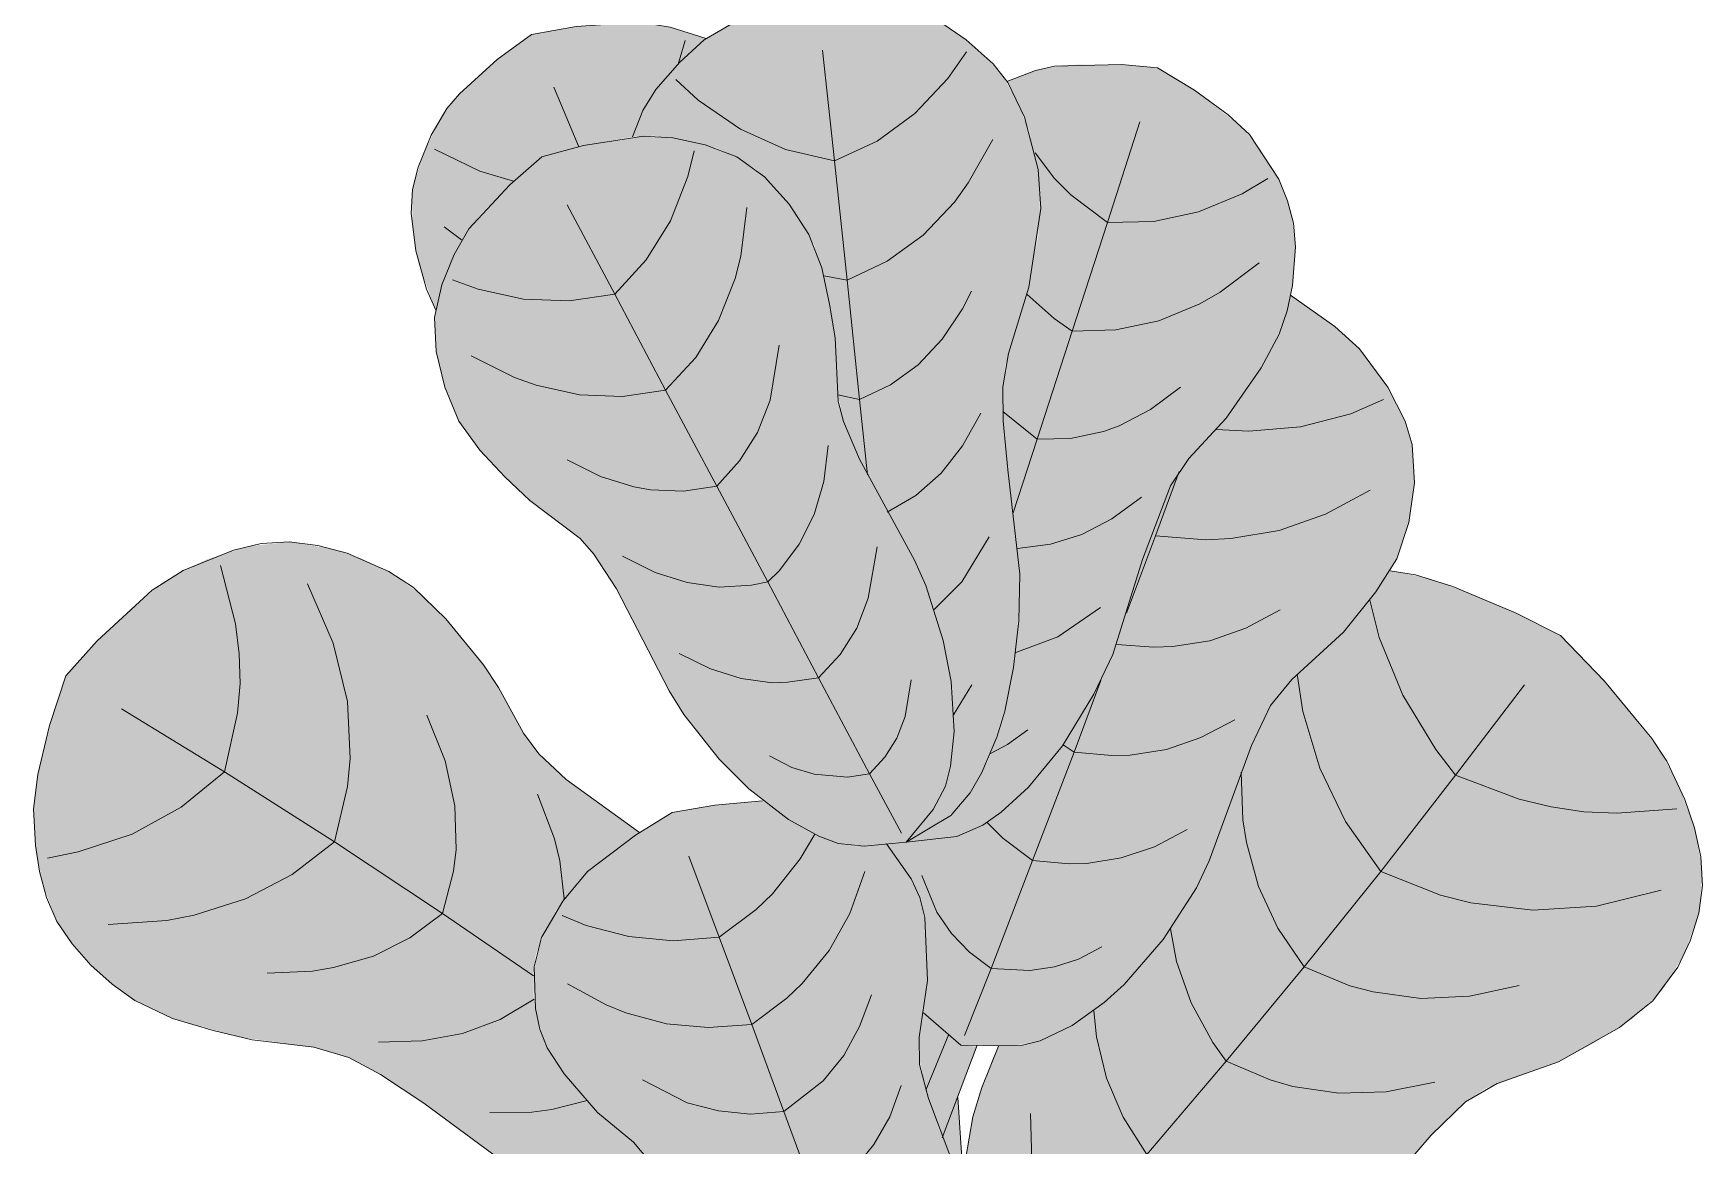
# Model space of a CAD drawing. Header units: centimetres. Extents: x 0 to 879, y -664 to 265.
# Drawn here: x 202.87 to 243.9, y 149.34 to 176.67 of the extents above; entities that cross this region are included whole.
import ezdxf

# ---------------------------------------------------------------- set-up
doc = ezdxf.new("R2010")
doc.units = ezdxf.units.CM
for name, color, linetype, lineweight, true_color in [('VEG-HOJAS', 117, 'Continuous', 18, 0x2e5e38), ('VEG-NERVIOS', 115, 'Continuous', 9, 0x528c5c), ('VEG-TRONCO', 25, 'Continuous', 18, 0x684830)]:
    doc.layers.add(name, color=color, linetype=linetype, lineweight=lineweight, true_color=true_color)
doc.layers.add('VEG-RELLENO', color=253, linetype='Continuous', true_color=0x96c896)

# ---------------------------------------------------------------- blocks, each defined once
blk = doc.blocks.new('VEG_Ficus_lyrata_ALZADO')
at = {"layer": 'VEG-RELLENO', "true_color": 0x699f70}
h = blk.add_hatch(color=103, dxfattribs=at)
h.dxf.hatch_style = 1
h.paths.add_polyline_path([(-2.2, 177.72), (-1.13, 177.58), (0.35, 177.19), (1.02, 176.84), (1.71, 176.34), (2.33, 175.71), (2.78, 174.92), (3.11, 173.98), (3.29, 173.01), (3.28, 172.04), (3.14, 171.06), (2.96, 170.15), (2.45, 168.54), (2.38, 167.99), (2.42, 166.87), (2.77, 163.77), (2.8, 163.02), (2.7, 161.47), (2.51, 160.35), (2.12, 159.07), (1.73, 158.25), (1.43, 157.8), (0.93, 157.33), (0, 156.8), (0.67, 157.6), (0.97, 158.18), (1.09, 158.67), (1.18, 159.52), (1.11, 160.75), (0.91, 161.76), (0.49, 163.11), (0.21, 163.73), (-1.14, 166.21), (-1.54, 167.14), (-1.69, 167.89), (-1.78, 169.46), (-2, 170.61), (-2.26, 171.47), (-2.53, 171.98), (-3.07, 172.72), (-3.7, 173.34), (-4.16, 173.64), (-4.67, 173.86), (-5.47, 174.06), (-6.21, 174.16), (-6.72, 174.13), (-6.47, 174.78), (-6.15, 175.3), (-5.56, 175.97), (-4.96, 176.52), (-4.3, 176.9), (-3.28, 177.35)])
at = {"layer": 'VEG-RELLENO', "true_color": 0x659d6d}
h = blk.add_hatch(color=103, dxfattribs=at)
h.dxf.hatch_style = 1
h.paths.add_polyline_path([(-9.21, 176.65), (-8.11, 176.84), (-6.55, 176.95), (-5.8, 176.83), (-4.91, 176.55), (-5.56, 175.97), (-6.15, 175.3), (-6.47, 174.78), (-6.72, 174.13), (-7.93, 173.92), (-8.95, 173.64), (-9.74, 172.95), (-10.46, 172.22), (-10.88, 171.67), (-11.32, 170.76), (-11.56, 169.87), (-11.98, 171.01), (-12.14, 171.96), (-12.13, 172.84), (-11.89, 173.66), (-11.42, 174.63), (-10.98, 175.19), (-9.92, 176.14)])
at = {"layer": 'VEG-RELLENO', "true_color": 0x699f70}
h = blk.add_hatch(color=103, dxfattribs=at)
h.dxf.hatch_style = 1
h.paths.add_polyline_path([(6.18, 175.83), (7.09, 175.28), (8.27, 174.36), (8.73, 173.79), (9.16, 173.09), (9.47, 172.29), (9.57, 171.43), (9.5, 170.48), (9.28, 169.57), (8.9, 168.73), (8.38, 167.94), (7.87, 167.22), (6.78, 166.02), (6.5, 165.56), (6.1, 164.58), (5.21, 161.75), (4.95, 161.09), (4.25, 159.79), (3.64, 158.89), (2.79, 157.93), (2.12, 157.37), (1.68, 157.1), (1.04, 156.9), (0, 156.8), (1.1, 157.46), (1.43, 157.8), (1.73, 158.25), (2, 158.78), (2.34, 159.69), (2.51, 160.35), (2.7, 161.47), (2.79, 162.64), (2.8, 163.39), (2.5, 165.95), (2.39, 167.15), (2.38, 167.99), (2.52, 168.81), (3.02, 170.44), (3.25, 171.71), (3.31, 172.69), (3.25, 173.33), (3.02, 174.3), (2.78, 174.92), (2.48, 175.49), (3.18, 175.76), (3.88, 175.9), (5.3, 175.91)])
h = blk.add_hatch(color=103, dxfattribs=at)
h.dxf.hatch_style = 1
h.paths.add_polyline_path([(-8.95, 173.64), (-7.93, 173.92), (-6.45, 174.15), (-5.73, 174.11), (-4.94, 173.94), (-4.16, 173.64), (-3.48, 173.15), (-2.87, 172.48), (-2.39, 171.73), (-2.07, 170.91), (-1.88, 170.02), (-1.74, 169.19), (-1.67, 167.64), (-1.54, 167.14), (-1.14, 166.21), (0.21, 163.73), (0.49, 163.11), (0.91, 161.76), (1.11, 160.75), (1.18, 159.52), (1.09, 158.67), (0.97, 158.18), (0.67, 157.6), (0, 156.8), (-1.03, 156.7), (-1.67, 156.77), (-2.14, 156.95), (-2.89, 157.36), (-3.86, 158.11), (-4.59, 158.84), (-5.46, 159.94), (-5.82, 160.52), (-7.12, 163.03), (-7.67, 163.88), (-8.01, 164.26), (-9.25, 165.2), (-9.86, 165.78), (-10.48, 166.43), (-10.99, 167.15), (-11.34, 167.98), (-11.55, 168.86), (-11.59, 169.69), (-11.41, 170.5), (-11.11, 171.24), (-10.75, 171.87), (-9.74, 172.95)])
at = {"layer": 'VEG-RELLENO', "true_color": 0x6ca173}
h = blk.add_hatch(color=113, dxfattribs=at)
h.dxf.hatch_style = 1
h.paths.add_polyline_path([(9.45, 170.24), (10.54, 169.47), (11.15, 168.92), (11.84, 167.98), (12.27, 167.15), (12.44, 166.57), (12.5, 165.63), (12.36, 164.66), (12.06, 163.76), (11.55, 162.95), (10.75, 161.96), (9.48, 160.8), (8.96, 160.16), (8.49, 159.18), (7.45, 156.34), (7.14, 155.68), (6.32, 154.41), (5.61, 153.55), (4.61, 152.65), (3.81, 152.15), (3.3, 151.92), (2.56, 151.78), (1.35, 151.81), (0.43, 152.61), (0.51, 153.16), (0.53, 153.9), (0.5, 154.69), (0.41, 155.2), (0.13, 155.9), (-0.48, 156.76), (1.04, 156.9), (1.68, 157.1), (2.12, 157.37), (2.79, 157.93), (3.64, 158.89), (4.25, 159.79), (4.95, 161.09), (5.21, 161.75), (6.1, 164.58), (6.5, 165.56), (6.78, 166.02), (7.87, 167.22), (8.56, 168.19), (9.17, 169.28)])
at = {"layer": 'VEG-RELLENO', "true_color": 0x518d59}
h = blk.add_hatch(color=115, dxfattribs=at)
h.dxf.hatch_style = 1
h.paths.add_polyline_path([(-20.65, 160.89), (-19.73, 161.9), (-18.29, 163.17), (-17.77, 163.48), (-17.18, 163.75), (-16.19, 164.07), (-15.16, 164.18), (-14.1, 164.01), (-13.39, 163.77), (-12.71, 163.45), (-11.83, 162.82), (-11.31, 162.29), (-10.39, 161.16), (-10.02, 160.6), (-9.4, 159.48), (-9.03, 158.97), (-8.35, 158.34), (-6.55, 157.04), (-7.83, 156.08), (-8.15, 155.74), (-8.59, 155.14), (-8.96, 154.46), (-9.11, 153.99), (-9.16, 153.49), (-9.15, 152.97), (-9, 152.21), (-8.7, 151.53), (-7.74, 150.34), (-6.7, 149.43), (-6.4, 149.1), (-6.07, 148.54), (-5.56, 147.25), (-6.3, 147.4), (-7.42, 147.74), (-9.31, 148.58), (-9.98, 149), (-11.85, 150.39), (-12.92, 151.09), (-13.7, 151.51), (-14.56, 151.76), (-16.38, 152.01), (-18.03, 152.47), (-18.96, 152.91), (-19.78, 153.53), (-20.5, 154.3), (-20.87, 154.85), (-21.22, 155.75), (-21.4, 156.72), (-21.45, 157.62), (-21.34, 158.46), (-20.94, 160.05)])
at = {"layer": 'VEG-RELLENO', "true_color": 0x4d8655}
h = blk.add_hatch(color=105, dxfattribs=at)
h.dxf.hatch_style = 1
h.paths.add_polyline_path([(16.09, 161.88), (17.17, 160.76), (18.52, 159.07), (19, 158.18), (19.38, 157.15), (19.58, 156.08), (19.49, 155.06), (19.13, 154.05), (18.59, 153.16), (17.84, 152.45), (16.93, 151.88), (16.04, 151.4), (14.25, 150.75), (13.75, 150.42), (12.91, 149.6), (10.58, 146.78), (9.66, 146.03), (8.23, 145.17), (7.52, 144.86), (6.81, 144.64), (5.74, 144.44), (5.06, 144.41), (4.14, 144.55), (2.51, 145.28), (1.7, 146.72), (1.57, 147.65), (1.43, 148.17), (1.46, 149), (1.57, 149.7), (1.74, 150.41), (2.14, 151.51), (2.27, 151.79), (2.8, 151.8), (3.3, 151.92), (4.34, 152.47), (5.36, 153.3), (6.08, 154.11), (6.75, 155.04), (7.3, 156), (8.6, 159.44), (8.96, 160.16), (9.29, 160.61), (10.75, 161.96), (11.55, 162.95), (11.9, 163.47), (12.84, 163.29), (13.73, 162.96), (15.17, 162.35)])
at = {"layer": 'VEG-RELLENO', "true_color": 0x6ca273}
h = blk.add_hatch(color=113, dxfattribs=at)
h.dxf.hatch_style = 1
h.paths.add_polyline_path([(-5.75, 157.53), (-4.7, 157.71), (-3.53, 157.82), (-2.64, 157.21), (-1.9, 156.85), (-1.24, 156.7), (-0.48, 156.76), (-0.01, 156.13), (0.34, 155.44), (0.5, 154.69), (0.53, 153.9), (0.51, 153.16), (0.31, 151.79), (0.33, 151.34), (0.79, 149.81), (1.5, 147.94), (1.67, 147.06), (1.74, 145.83), (1.62, 144.72), (1.4, 143.95), (1.21, 143.5), (0.84, 142.96), (-0.12, 142.18), (-1.15, 142.17), (-1.77, 142.29), (-2.19, 142.48), (-2.84, 142.89), (-3.65, 143.62), (-4.22, 144.31), (-4.86, 145.33), (-5.1, 145.86), (-5.9, 148.14), (-6.27, 148.92), (-6.54, 149.27), (-7.58, 150.16), (-8.07, 150.71), (-8.56, 151.32), (-8.92, 151.98), (-9.11, 152.71), (-9.16, 153.49), (-9.04, 154.22), (-8.72, 154.92), (-8.15, 155.74), (-7.66, 156.23), (-6.51, 157.06)])
at = {"layer": 'VEG-RELLENO', "true_color": 0x967052}
h = blk.add_hatch(color=23, dxfattribs=at)
h.dxf.hatch_style = 1
h.paths.add_polyline_path([(-1.97, 40), (-0.97, 60), (-0.79, 66.62), (-0.77, 69.98), (-0.94, 76.82), (-1.7, 90.14), (-0.06, 90.14), (0.17, 90.27), (0.26, 90.53), (0.17, 90.78), (-0.06, 90.92), (-1.75, 90.94), (-2.11, 98.02), (-2.2, 100.87), (-2.08, 100.93), (-0.86, 99.46), (-0.67, 99.42), (-0.44, 99.48), (-0.31, 99.63), (-0.27, 99.82), (-0.36, 100.07), (-1.49, 101.42), (-0.91, 102.27), (-0.66, 102.95), (-0.54, 104), (-0.66, 105.09), (-0.9, 105.94), (-1.26, 106.75), (-1.54, 107.24), (-2.2, 107.99), (-1.91, 115.41), (-0.59, 114.91), (-0.3, 115.01), (-0.16, 115.28), (-0.21, 115.51), (-0.38, 115.67), (-1.86, 116.24), (-1.12, 127.32), (-0.62, 126.89), (0.2, 126.37), (-0.44, 124.66), (-0.41, 124.43), (-0.22, 124.24), (0.05, 124.21), (0.3, 124.39), (0.93, 126.1), (1.3, 126.04), (0.8, 115.4), (0.67, 110.39), (-1, 109.44), (-1.12, 109.29), (-1.16, 109.1), (-1.13, 108.95), (-1.01, 108.8), (-0.87, 108.73), (-0.67, 108.73), (0.65, 109.46), (0.65, 105.01), (0.74, 101.61), (1.19, 93.97), (-0.41, 94.02), (-0.67, 93.86), (-0.74, 93.6), (-0.64, 93.35), (-0.43, 93.23), (1.25, 93.17), (1.95, 84.25), (0.3, 84.74), (0.02, 84.63), (-0.07, 84.5), (-0.1, 84.31), (-0.01, 84.09), (0.15, 83.97), (1.83, 83.46), (1.62, 81.83), (1.6, 80.64), (1.72, 79.87), (1.92, 79.11), (2.41, 77.9), (2.66, 73.49), (2.82, 66.61), (2.78, 59.9), (2.17, 40)])
h.paths.add_polyline_path([(-0.48, 140.21), (-0.46, 141.94), (0.1, 140.34)])
h.paths.add_polyline_path([(1.27, 150.53), (1.43, 148.18), (0.89, 149.54)])
h.paths.add_polyline_path([(1.61, 144.67), (1.71, 140.46), (0.92, 140.43), (0.19, 142.43), (0.84, 142.96), (1.1, 143.3), (1.4, 143.95)])
h.paths.add_polyline_path([(0.49, 150.71), (0.31, 151.56), (0.32, 152.01), (0.43, 152.61), (1.05, 152.08)])
at = {"layer": 'VEG-RELLENO', "true_color": 0x96bc76}
h = blk.add_hatch(color=63, dxfattribs=at)
h.dxf.hatch_style = 1
h.paths.add_polyline_path([(0.49, 150.71), (1.05, 152.08), (1.35, 151.81), (1.75, 151.78), (0.89, 149.54)])
at = {"layer": 'VEG-HOJAS'}
for points in [[(-6.72, 174.13), (-6.47, 174.78), (-6.15, 175.3), (-5.56, 175.97), (-4.96, 176.52), (-4.3, 176.9)], [(0.8, 176.98), (1.48, 176.52), (2.14, 175.93), (2.5, 175.47), (2.91, 174.62), (3.25, 173.33), (3.31, 172.37), (3.02, 170.44), (2.52, 168.81), (2.38, 167.99), (2.39, 167.15), (2.5, 165.95), (2.8, 163.39), (2.77, 162.25), (2.64, 161.09), (2.43, 160.02), (2.23, 159.38), (1.86, 158.51), (1.58, 158.01), (1.1, 157.46), (0, 156.8)], [(-11.56, 169.87), (-11.79, 170.39), (-12.05, 171.33), (-12.16, 172.26), (-12.13, 172.84), (-11.99, 173.39), (-11.67, 174.17), (-11.29, 174.83), (-10.98, 175.19), (-10.05, 176.03), (-9.21, 176.65), (-8.11, 176.84), (-6.55, 176.95), (-5.8, 176.83), (-4.91, 176.55)], [(2.48, 175.49), (3.18, 175.76), (3.65, 175.87), (5.3, 175.91), (6.18, 175.83), (7.09, 175.28), (7.92, 174.67), (8.44, 174.19), (9.16, 173.09), (9.38, 172.56), (9.52, 172.01), (9.57, 171.43), (9.5, 170.48), (9.37, 169.86), (9.17, 169.28), (8.73, 168.46), (7.87, 167.22), (6.95, 166.23), (6.5, 165.56), (5.81, 163.75), (5.08, 161.41), (4.62, 160.44), (3.85, 159.17), (3.01, 158.15), (2.34, 157.54), (1.89, 157.22), (1.25, 156.94), (0, 156.8)], [(9.45, 170.24), (10.54, 169.47), (11.15, 168.92), (11.84, 167.98), (12.27, 167.15), (12.44, 166.57), (12.5, 165.63), (12.36, 164.66), (12.06, 163.76), (11.55, 162.95), (10.75, 161.96), (9.48, 160.8), (8.96, 160.16), (8.49, 159.18), (7.45, 156.34), (7.14, 155.68), (6.32, 154.41), (5.36, 153.3), (4.87, 152.86), (4.08, 152.3), (3.3, 151.92), (2.8, 151.8), (1.35, 151.81), (0.43, 152.61)], [(-9.98, 149), (-11.85, 150.39), (-12.92, 151.09), (-13.7, 151.51), (-14.56, 151.76), (-16.07, 151.94), (-17.03, 152.17), (-18.03, 152.47), (-18.96, 152.91), (-19.51, 153.31), (-20.04, 153.78), (-20.5, 154.3), (-20.87, 154.85), (-21.13, 155.44), (-21.3, 156.08), (-21.4, 156.72), (-21.45, 157.62), (-21.34, 158.46), (-21.05, 159.67), (-20.65, 160.89), (-19.88, 161.75), (-18.53, 162.99), (-17.77, 163.48), (-16.53, 163.98), (-15.85, 164.14), (-15.16, 164.18), (-14.46, 164.09), (-13.74, 163.9), (-12.71, 163.45), (-12.11, 163.06), (-11.31, 162.29), (-10.39, 161.16), (-10.02, 160.6), (-9.4, 159.48), (-9.03, 158.97), (-8.35, 158.34), (-6.55, 157.04)], [(11.9, 163.47), (12.52, 163.37), (13.44, 163.08), (14.98, 162.44), (16.09, 161.88), (17.17, 160.76), (18.33, 159.35), (18.7, 158.79), (19.14, 157.85), (19.38, 157.15), (19.54, 156.44), (19.58, 155.74), (19.49, 155.06), (19.27, 154.38), (18.97, 153.73), (18.36, 152.9), (17.54, 152.25), (16.04, 151.4), (14.53, 150.87), (13.75, 150.42), (12.91, 149.6), (12.05, 148.6)], [(-0.48, 156.76), (0.13, 155.9), (0.34, 155.44), (0.46, 154.95), (0.53, 153.4), (0.32, 152.01), (0.33, 151.34), (0.55, 150.5), (1.41, 148.22)], [(-6.27, 148.92), (-6.7, 149.43), (-7.58, 150.16), (-8.4, 151.11), (-8.82, 151.75), (-9, 152.21), (-9.11, 152.71), (-9.14, 153.74), (-8.96, 154.46), (-8.44, 155.35), (-7.83, 156.08), (-6.65, 156.97), (-5.75, 157.53), (-4.7, 157.71), (-3.53, 157.82)], [(0.49, 150.71), (1.05, 152.08)], [(1.75, 151.81), (0.89, 149.54)], [(1.43, 148.17), (1.46, 149), (1.64, 150.05), (1.86, 150.77), (2.27, 151.79)]]:
    blk.add_lwpolyline(points, dxfattribs=at)
blk.add_lwpolyline([(-8.95, 173.64), (-7.93, 173.92), (-6.45, 174.15), (-5.73, 174.11), (-4.94, 173.94), (-4.16, 173.64), (-3.48, 173.15), (-2.87, 172.48), (-2.39, 171.73), (-2.07, 170.91), (-1.88, 170.02), (-1.74, 169.19), (-1.67, 167.64), (-1.54, 167.14), (-1.14, 166.21), (0.21, 163.73), (0.49, 163.11), (0.91, 161.76), (1.11, 160.75), (1.18, 159.52), (1.09, 158.67), (0.97, 158.18), (0.67, 157.6), (0, 156.8), (-1.03, 156.7), (-1.67, 156.77), (-2.14, 156.95), (-2.89, 157.36), (-3.86, 158.11), (-4.59, 158.84), (-5.46, 159.94), (-5.82, 160.52), (-7.12, 163.03), (-7.67, 163.88), (-8.01, 164.26), (-9.25, 165.2), (-9.86, 165.78), (-10.48, 166.43), (-10.99, 167.15), (-11.34, 167.98), (-11.55, 168.86), (-11.59, 169.69), (-11.41, 170.5), (-11.11, 171.24), (-10.75, 171.87), (-9.74, 172.95)], close=True, dxfattribs=at)
at = {"layer": 'VEG-NERVIOS'}
for points in [[(-5.59, 175.94), (-5.43, 176.5)], [(-1.76, 173.54), (-2.05, 176.26)], [(-1.76, 173.54), (-0.71, 174.03), (0.22, 174.71), (1.03, 175.57), (1.49, 176.22)], [(-8.04, 173.89), (-8.66, 175.35)], [(-1.76, 173.54), (-2.96, 173.82), (-4.07, 174.32), (-5.11, 175.03), (-5.66, 175.54)], [(4.95, 172.03), (5.75, 174.5)], [(-1.45, 170.61), (-0.46, 171.08), (0.42, 171.72), (1.19, 172.53), (1.53, 173), (2.13, 174.07)], [(-9.65, 173.04), (-10.48, 173.29), (-11.59, 173.83)], [(-7.16, 170.27), (-6.39, 171.11), (-5.79, 172.07), (-5.36, 173.16), (-5.21, 173.79)], [(4.95, 172.03), (4.05, 172.71), (3.65, 173.11), (3.17, 173.74)], [(-1.45, 170.61), (-1.76, 173.54)], [(4.95, 172.03), (6.09, 172.05), (7.19, 172.29), (8.26, 172.73), (8.89, 173.11)], [(-7.16, 170.27), (-8.33, 172.46)], [(-5.91, 167.91), (-5.17, 168.71), (-4.61, 169.62), (-4.2, 170.65), (-4.06, 171.2), (-3.91, 172.4)], [(-10.93, 171.6), (-11.35, 171.92)], [(4.08, 169.36), (4.95, 172.03)], [(-1.45, 170.61), (-2.02, 170.72)], [(4.08, 169.36), (5.16, 169.39), (6.21, 169.61), (7.22, 170.03), (7.72, 170.32), (8.68, 171.04)], [(-7.16, 170.27), (-8.28, 170.1), (-9.4, 170.14), (-10.52, 170.39), (-11.15, 170.62)], [(-1.14, 167.68), (-1.45, 170.61)], [(-1.14, 167.68), (-0.38, 168.04), (0.3, 168.53), (0.89, 169.16), (1.39, 169.91), (1.61, 170.34)], [(-5.91, 167.91), (-7.16, 170.27)], [(4.08, 169.36), (3.64, 169.67), (2.98, 170.26)], [(3.22, 166.7), (4.08, 169.36)], [(-5.91, 167.91), (-6.97, 167.75), (-8.03, 167.79), (-9.09, 168.03), (-9.62, 168.22), (-10.69, 168.75)], [(-4.65, 165.55), (-4.09, 166.17), (-3.65, 166.87), (-3.34, 167.66), (-3.12, 169.01)], [(-4.65, 165.55), (-5.91, 167.91)], [(3.22, 166.7), (4.04, 166.72), (4.85, 166.89), (5.24, 167.03), (6.01, 167.43), (6.75, 167.98)], [(-1.14, 167.68), (-1.68, 167.79)], [(-0.95, 165.83), (-1.14, 167.68)], [(7.62, 166.94), (8.43, 166.9), (9.7, 167.01), (10.93, 167.33), (11.74, 167.68)], [(-0.46, 164.91), (0.24, 165.32), (0.86, 165.87), (1.39, 166.54), (1.84, 167.34)], [(3.22, 166.7), (2.38, 167.38)], [(2.63, 164.89), (3.22, 166.7)], [(-4.65, 165.55), (-5.47, 165.43), (-6.28, 165.46), (-6.69, 165.53), (-7.51, 165.79), (-8.33, 166.2)], [(-3.4, 163.2), (-3.11, 163.48), (-2.63, 164.12), (-2.26, 164.85), (-2.02, 165.66), (-1.91, 166.55)], [(6.13, 164.33), (6.71, 165.91)], [(-3.4, 163.2), (-4.65, 165.55)], [(6.13, 164.33), (7.37, 164.23), (7.98, 164.26), (9.17, 164.46), (10.31, 164.86), (11.41, 165.45)], [(2.74, 164.02), (3.55, 164.12), (4.32, 164.36), (5.06, 164.75), (5.79, 165.28)], [(0.69, 162.52), (1.37, 163.2), (2.04, 164.3)], [(5.42, 162.43), (6.13, 164.33)], [(-3.4, 163.2), (-3.8, 163.12), (-4.59, 163.07), (-5.38, 163.18), (-6.17, 163.43), (-6.97, 163.83)], [(-2.15, 160.84), (-1.62, 161.41), (-1.21, 162.06), (-0.93, 162.8), (-0.71, 164.06)], [(-16.75, 158.53), (-16.43, 159.97), (-16.37, 160.7), (-16.39, 161.43), (-16.48, 162.17), (-16.85, 163.6)], [(-14.05, 156.81), (-13.73, 158.17), (-13.66, 158.86), (-13.73, 160.26), (-14.08, 161.69), (-14.71, 163.15)], [(-2.15, 160.84), (-3.4, 163.2)], [(2.7, 161.46), (3.73, 161.85), (4.78, 162.57)], [(5.18, 161.66), (6.09, 161.59), (6.56, 161.61), (7.47, 161.75), (8.35, 162.06), (9.2, 162.51)], [(13.51, 158.45), (13.02, 159.08), (12.21, 160.41), (11.63, 161.83), (11.4, 162.75)], [(-2.15, 160.84), (-2.91, 160.73), (-3.29, 160.72), (-4.05, 160.82), (-4.81, 161.06), (-5.58, 161.44)], [(-0.9, 158.48), (-2.15, 160.84)], [(11.67, 156.08), (10.8, 157.31), (10.17, 158.62), (9.75, 160.01), (9.61, 160.93)], [(-0.9, 158.48), (-0.52, 158.89), (-0.23, 159.36), (-0.02, 159.89), (0.13, 160.79)], [(1.17, 159.93), (1.62, 160.67)], [(4.13, 159.01), (4.79, 160.77)], [(13.51, 158.45), (15.2, 160.67)], [(-16.75, 158.53), (-19.28, 160.08)], [(-11.39, 155.05), (-11.12, 156.09), (-11.06, 156.62), (-11.09, 157.69), (-11.33, 158.8), (-11.78, 159.92)], [(4.13, 159.01), (5.06, 158.93), (5.51, 158.94), (6.4, 159.08), (7.25, 159.37), (8.08, 159.81)], [(2.08, 158.98), (2.49, 159.2), (2.99, 159.56)], [(-0.9, 158.48), (-1.44, 158.4), (-2.26, 158.47), (-2.81, 158.64), (-3.36, 158.92)], [(3.11, 156.35), (4.13, 159.01)], [(4.13, 159.01), (3.86, 159.19)], [(-16.75, 158.53), (-17.82, 157.66), (-19.02, 157), (-20.35, 156.56), (-21.1, 156.41)], [(-14.05, 156.81), (-16.75, 158.53)], [(-0.11, 157.02), (-0.9, 158.48)], [(9.79, 153.74), (9.14, 154.69), (8.66, 155.71), (8.37, 156.79), (8.28, 157.35), (8.24, 158.52)], [(11.67, 156.08), (13.51, 158.45)], [(13.51, 158.45), (15.07, 157.86), (15.86, 157.67), (16.66, 157.55), (17.47, 157.51), (18.95, 157.62)], [(-8.4, 155.41), (-8.51, 156.34), (-8.64, 156.88), (-9.06, 157.98)], [(3.11, 156.35), (2.38, 156.9), (1.99, 157.29)], [(-14.05, 156.81), (-15.09, 156.01), (-16.24, 155.41), (-17.5, 155.01), (-18.17, 154.88), (-19.61, 154.78)], [(-11.39, 155.05), (-14.05, 156.81)], [(-4.59, 154.47), (-3.68, 155.15), (-3.28, 155.53), (-2.6, 156.39), (-2.24, 157)], [(3.11, 156.35), (4.01, 156.27), (4.44, 156.28), (5.29, 156.42), (6.11, 156.69), (6.91, 157.11)], [(-4.59, 154.47), (-5.34, 156.46)], [(2.09, 153.7), (3.11, 156.35)], [(-3.79, 152.32), (-2.93, 152.97), (-2.55, 153.33), (-1.89, 154.14), (-1.38, 155.05), (-1.01, 156.08)], [(2.09, 153.7), (1.56, 154.1), (1.12, 154.56), (0.76, 155.08), (0.39, 155.98)], [(9.79, 153.74), (11.67, 156.08)], [(11.67, 156.08), (13.14, 155.5), (13.88, 155.31), (15.41, 155.13), (16.97, 155.23), (18.56, 155.62)], [(-11.39, 155.05), (-12.2, 154.45), (-13.09, 154), (-14.07, 153.72), (-14.59, 153.63), (-15.7, 153.58)], [(-9.16, 153.52), (-11.39, 155.05)], [(-4.59, 154.47), (-5.72, 154.38), (-6.81, 154.48), (-7.86, 154.75), (-8.45, 155)], [(-3.79, 152.32), (-4.59, 154.47)], [(7.87, 151.42), (7.54, 151.88), (7.01, 152.85), (6.65, 153.87), (6.5, 154.67)], [(2.09, 153.7), (3.04, 153.65), (3.65, 153.74), (4.24, 153.93), (4.81, 154.23)], [(1.44, 152.05), (2.09, 153.7)], [(7.87, 151.42), (9.79, 153.74)], [(9.79, 153.74), (10.91, 153.27), (11.48, 153.12), (12.65, 152.96), (13.85, 153.02), (15.07, 153.28)], [(-3.79, 152.32), (-4.86, 152.25), (-5.89, 152.34), (-6.89, 152.61), (-7.37, 152.8), (-8.32, 153.32)], [(-3, 150.18), (-2.04, 150.94), (-1.53, 151.56), (-1.14, 152.27), (-0.85, 153.05)], [(-9.14, 152.94), (-9.98, 152.44), (-10.9, 152.1), (-11.89, 151.92), (-12.97, 151.89)], [(5.92, 149.13), (5.34, 150.04), (4.93, 151), (4.68, 152.02), (4.62, 152.66)], [(-3, 150.18), (-3.79, 152.32)], [(5.92, 149.13), (7.87, 151.42)], [(7.87, 151.42), (8.95, 150.96), (9.51, 150.8), (10.64, 150.63), (11.8, 150.67), (13, 150.9)], [(-3, 150.18), (-3.82, 150.12), (-4.61, 150.2), (-5.38, 150.4), (-6.48, 150.96)], [(-2.21, 148.03), (-1.28, 148.77), (-0.79, 149.37), (-0.4, 150.05), (-0.12, 150.82)], [(-7.84, 150.45), (-8.71, 150.23), (-9.2, 150.17), (-10.23, 150.16)], [(-2.21, 148.03), (-3, 150.18)], [(3.94, 146.88), (3.54, 147.53), (3.25, 148.23), (3.09, 148.96), (3.06, 150.13)]]:
    blk.add_lwpolyline(points, dxfattribs=at)
at = {"layer": 'VEG-TRONCO'}
blk.add_lwpolyline([(1.27, 150.53), (1.43, 148.18)], dxfattribs=at)

msp = doc.modelspace()

# ---------------------------------------------------------------- block references
msp.add_blockref('VEG_Ficus_lyrata_ALZADO', (224.315, 0))

doc.saveas('drawing.dxf')
